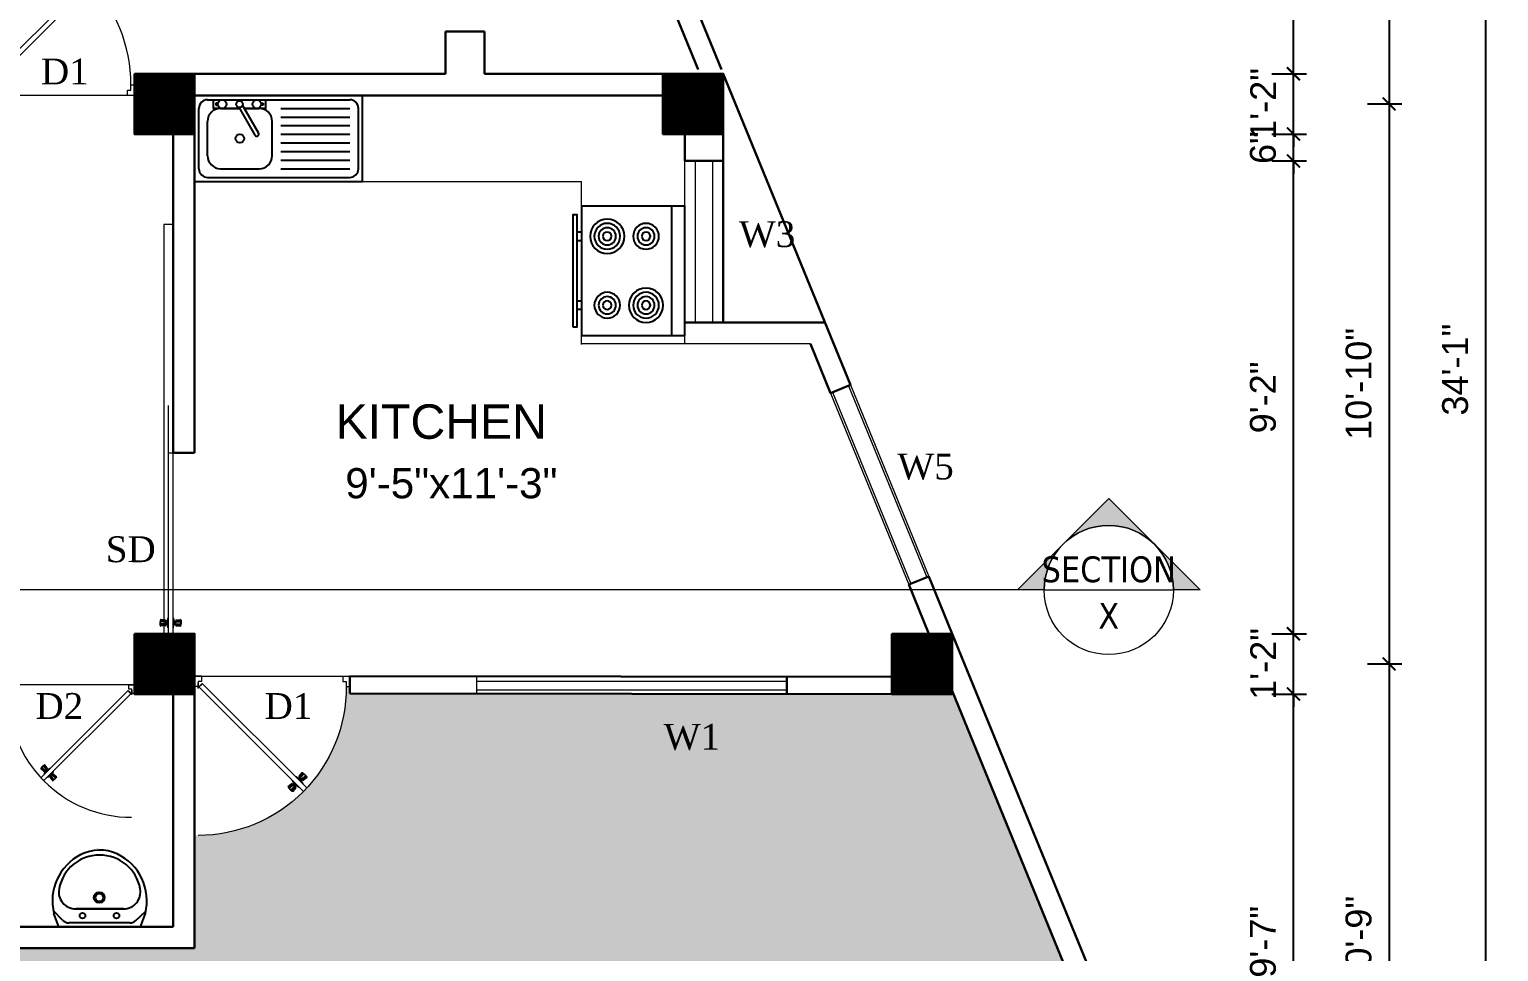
# Model space of a CAD drawing. Header units: inches. Extents: x 2681 to 17714, y 9074 to 11852.
# Drawn here: x 4344 to 4685, y 10795.7 to 11009.8 of the extents above; entities that cross this region are included whole.
import ezdxf
from ezdxf.enums import TextEntityAlignment as Align

# ---------------------------------------------------------------- set-up
doc = ezdxf.new("R2010")
doc.units = ezdxf.units.IN
doc.header["$MEASUREMENT"] = 0
doc.linetypes.add('HIDDEN2', pattern=[0.1875, 0.125, -0.0625])
for name, color, linetype, lineweight in [('Door', 205, 'Continuous', 13), ('Furnitures', 44, 'Continuous', 9), ('hatch-.09', 8, 'Continuous', 9), ('Label', 7, 'Continuous', 13), ('ns_DIMS', 1, 'Continuous', 0), ('ns_DIMS @ 1', 1, 'Continuous', 0), ('ns_TEXT', 7, 'Continuous', 13), ('PUERTAS', 7, 'Continuous', 9), ('Text', 7, 'Continuous', 13), ('WALL', 12, 'Continuous', 30), ('wall2', 1, 'Continuous', 15), ('windoow', 4, 'Continuous', 5)]:
    doc.layers.add(name, color=color, linetype=linetype, lineweight=lineweight)
doc.layers.add('furniture', color=253, linetype='Continuous')
doc.styles.add('arial 1000', font='arial.ttf')
doc.styles.add('ATTR', font='romans.shx', dxfattribs={"width": 0.8, "height": 0.7})
doc.styles.add('dim', font='arial.ttf', dxfattribs={"height": 7})
doc.styles.get("Standard").update_dxf_attribs({"font": 'arial.ttf'})
doc.styles.add('Tahoma', font='tahoma.ttf')
doc.dimstyles.new("1-8'", dxfattribs={"dimtxt": 6, "dimasz": 3, "dimexe": 3, "dimexo": 6, "dimgap": 4, "dimtad": 1, "dimdec": 0, "dimzin": 0, "dimdsep": 46, "dimlunit": 4, "dimtxsty": 'arial 1000', "dimblk": 'ARCHTICK', "dimcen": 8, "dimdle": 3, "dimclrt": 7, "dimazin": 0, "dimtfac": 1, "dimtdec": 0, "dimtix": 1, "dimtmove": 2, "dimatfit": 3, "dimfxl": 5, "dimfxlon": 1, "dimarcsym": 0})

# ---------------------------------------------------------------- blocks, each defined once
blk = doc.blocks.new('2ft6in')
at = {"layer": 'PUERTAS', "color": 2}
for p, q in [((0.84, 2.1), (21.02, 22.28)), ((21.71, 21.6), (1.47, 1.37)), ((18.33, 21.76), (18.31, 21.77)), ((21.71, 21.6), (21.02, 22.28)), ((21.18, 18.9), (21.2, 18.89)), ((0, 2), (0, 0)), ((0.6, 2), (0, 2)), ((1.33, 0), (0, 0)), ((0.6, 1.26), (0.6, 2.04)), ((0.67, 1.26), (0.6, 1.26)), ((0.67, 1.26), (0.67, 2.01)), ((0.67, 1), (0.67, 1.26)), ((1.33, 1), (0.67, 1)), ((1.31, 1.53), (0.79, 2.06)), ((1.36, 1.58), (0.81, 2.12)), ((1.36, 1.58), (1.31, 1.53)), ((1.47, 1.37), (1.31, 1.53)), ((1.33, 0), (1.33, 1)), ((28.67, 0), (28.67, 1)), ((28.67, 1), (29.33, 1)), ((28.67, 0), (30, 0)), ((29.33, 1), (29.33, 2)), ((29.33, 2), (30, 2)), ((30, 0), (30, 2))]:
    blk.add_line(p, q, dxfattribs=at)
at = {"layer": 'PUERTAS', "color": 8}
for p, q in [((18.81, 20.78), (18.04, 21.4)), ((18.86, 20.83), (18.08, 21.46)), ((18.95, 20.92), (18.2, 21.58)), ((18.44, 21.9), (18.31, 21.77)), ((19.07, 21.03), (18.34, 21.72)), ((18.44, 21.9), (18.56, 22.02)), ((18.58, 22.01), (18.56, 22.02)), ((19.3, 21.26), (18.61, 22)), ((19.42, 21.38), (18.75, 22.14)), ((19.51, 21.48), (18.88, 22.26)), ((18.91, 20.27), (19.19, 20.69)), ((19.55, 21.53), (18.93, 22.3)), ((19.13, 20.8), (19.03, 20.9)), ((19.15, 20.82), (19.05, 20.92)), ((19.09, 20.44), (19.25, 20.76)), ((19.19, 20.87), (19.1, 20.96)), ((19.25, 20.93), (19.16, 21.02)), ((19.28, 20.63), (19.32, 20.83)), ((19.4, 21.08), (19.31, 21.17)), ((19.47, 21.15), (19.38, 21.24)), ((19.43, 20.78), (19.4, 20.9)), ((19.51, 21.19), (19.42, 21.28)), ((19.55, 20.91), (19.43, 20.94)), ((19.53, 21.21), (19.44, 21.3)), ((19.7, 21.06), (19.51, 21.01)), ((19.89, 21.24), (19.58, 21.08)), ((20.07, 21.42), (19.64, 21.15)), ((20.67, 20.47), (20.51, 20.15)), ((20.85, 20.64), (20.57, 20.22)), ((19.69, 19.49), (20.12, 19.76)), ((19.87, 19.67), (20.18, 19.83)), ((20.06, 19.85), (20.25, 19.9)), ((20.21, 20), (20.33, 19.97)), ((20.21, 19.38), (20.83, 18.61)), ((20.23, 19.7), (20.32, 19.61)), ((20.25, 19.72), (20.34, 19.63)), ((20.25, 19.43), (20.88, 18.65)), ((20.29, 19.76), (20.38, 19.67)), ((20.33, 20.13), (20.36, 20.01)), ((20.34, 19.53), (21, 18.77)), ((20.36, 19.83), (20.45, 19.74)), ((20.48, 20.28), (20.44, 20.08)), ((20.46, 19.64), (21.14, 18.91)), ((20.5, 19.98), (20.6, 19.89)), ((20.57, 20.04), (20.66, 19.95)), ((20.61, 20.09), (20.7, 19.99)), ((20.63, 20.11), (20.72, 20.01)), ((20.69, 19.87), (21.42, 19.19)), ((20.81, 19.99), (21.56, 19.33)), ((20.9, 20.08), (21.68, 19.45)), ((20.95, 20.13), (21.72, 19.51)), ((21.32, 19.01), (21.2, 18.89)), ((21.32, 19.01), (21.44, 19.14)), ((21.43, 19.15), (21.44, 19.14)), ((0, 0), (30, 0))]:
    blk.add_line(p, q, dxfattribs=at)
at = {"layer": 'PUERTAS', "color": 1}
for p, q in [((18.06, 21.44), (18.48, 21.86)), ((18.74, 20.79), (18.06, 21.34)), ((18.08, 21.51), (18.45, 21.88)), ((18.11, 21.49), (18.08, 21.51)), ((18.82, 22.25), (18.45, 21.88)), ((18.9, 22.28), (18.48, 21.86)), ((18.84, 22.23), (18.82, 22.25)), ((18.83, 20.8), (19.18, 21.15)), ((18.84, 20.21), (19.1, 20.6)), ((18.92, 20.89), (18.93, 20.88)), ((19.54, 21.59), (18.99, 22.27)), ((19.02, 20.88), (19.24, 21.1)), ((19.12, 20.8), (19.03, 20.89)), ((19.1, 20.7), (19.11, 20.69)), ((19.1, 20.6), (19.1, 20.6)), ((19.11, 20.79), (19.33, 21.01)), ((19.54, 21.5), (19.18, 21.15)), ((19.45, 21.31), (19.24, 21.1)), ((19.55, 21.22), (19.33, 21.01)), ((19.45, 21.41), (19.45, 21.41)), ((19.54, 21.22), (19.45, 21.31)), ((19.64, 21.23), (19.64, 21.23)), ((19.74, 21.24), (19.73, 21.23)), ((20.12, 21.49), (19.74, 21.24)), ((20.22, 21.48), (20.22, 21.49)), ((20.91, 20.7), (20.66, 20.31)), ((20.91, 20.8), (20.91, 20.79)), ((18.85, 20.11), (18.84, 20.12)), ((19.53, 19.43), (19.54, 19.42)), ((19.64, 19.42), (20.02, 19.67)), ((20.02, 19.67), (20.03, 19.68)), ((20.12, 19.68), (20.12, 19.68)), ((20.21, 19.69), (20.43, 19.9)), ((20.22, 19.41), (20.57, 19.76)), ((20.22, 19.69), (20.31, 19.6)), ((20.22, 19.32), (20.76, 18.64)), ((20.31, 19.6), (20.52, 19.81)), ((20.31, 19.5), (20.31, 19.5)), ((20.65, 20.12), (20.43, 19.9)), ((20.74, 20.03), (20.52, 19.81)), ((20.93, 20.11), (20.57, 19.76)), ((20.64, 20.11), (20.73, 20.02)), ((20.66, 20.31), (20.65, 20.31)), ((20.65, 20.21), (20.65, 20.22)), ((20.84, 20.02), (20.83, 20.03)), ((20.86, 18.63), (21.28, 19.05)), ((20.91, 18.68), (20.94, 18.66)), ((20.94, 18.66), (21.31, 19.03)), ((21.02, 20.12), (21.7, 19.57)), ((21.7, 19.47), (21.28, 19.05)), ((21.67, 19.4), (21.31, 19.03)), ((21.65, 19.42), (21.67, 19.4))]:
    blk.add_line(p, q, dxfattribs=at)
at = {"layer": 'PUERTAS', "color": 2}
for radius in [0.129, 0.0627]:
    blk.add_circle((0.68, 2.14), radius, dxfattribs=at)
at = {"layer": 'PUERTAS', "color": 8}
blk.add_arc((0.68, 2.14), 28.65, 359.7285, 90.0333, dxfattribs=at)
at = {"layer": 'PUERTAS', "color": 1}
for centre, start, end in [((18.78, 20.84), 231.0764, 315), ((18.94, 22.23), 38.9236, 135), ((18.97, 20.93), 225, 315), ((19.16, 20.74), 135, 219.7428), ((19.06, 20.65), 315, 39.7428), ((19.4, 21.36), 315, 45), ((19.49, 21.55), 315, 38.9236), ((19.6, 21.18), 50.2572, 135), ((19.68, 21.28), 230.2572, 315), ((20.17, 21.44), 45, 135), ((20.87, 20.75), 315, 45), ((18.89, 20.16), 135, 225), ((19.59, 19.47), 225, 315), ((20.07, 19.63), 50.2572, 135), ((20.16, 19.73), 230.2572, 315), ((20.27, 19.36), 135, 218.9236), ((20.35, 19.55), 135, 225), ((20.7, 20.26), 135, 219.7428), ((20.6, 20.17), 315, 39.7428), ((20.78, 19.98), 45, 135), ((20.82, 18.68), 218.9236, 315), ((20.98, 20.07), 51.0764, 135), ((21.65, 19.52), 315, 51.0764)]:
    blk.add_arc(centre, 0.0667, start, end, dxfattribs=at)
blk = doc.blocks.new('*U18')
at = {"color": 3, "xscale": -1}
blk.add_blockref('2ft6in', (42, 0), dxfattribs=at)
blk = doc.blocks.new('3ft')
at = {"layer": 'PUERTAS', "color": 2}
for p, q in [((1.01, 2.52), (25.23, 26.74)), ((26.05, 25.92), (1.77, 1.64)), ((21.99, 26.11), (21.98, 26.13)), ((26.05, 25.92), (25.23, 26.74)), ((25.42, 22.68), (25.43, 22.67)), ((0, 2.4), (0, 0)), ((0.72, 2.4), (0, 2.4)), ((1.6, 0), (0, 0)), ((0.72, 1.52), (0.72, 2.44)), ((0.8, 1.52), (0.72, 1.52)), ((0.8, 1.52), (0.8, 2.41)), ((0.8, 1.2), (0.8, 1.52)), ((1.6, 1.2), (0.8, 1.2)), ((1.57, 1.84), (0.94, 2.47)), ((1.63, 1.89), (0.97, 2.55)), ((1.63, 1.89), (1.57, 1.84)), ((1.77, 1.64), (1.57, 1.84)), ((1.6, 0), (1.6, 1.2)), ((34.4, 0), (34.4, 1.2)), ((34.4, 1.2), (35.2, 1.2)), ((34.4, 0), (36, 0)), ((35.2, 1.2), (35.2, 2.4)), ((35.2, 2.4), (36, 2.4)), ((36, 0), (36, 2.4))]:
    blk.add_line(p, q, dxfattribs=at)
at = {"layer": 'PUERTAS', "color": 8}
for p, q in [((22.57, 24.94), (21.65, 25.68)), ((22.63, 24.99), (21.69, 25.75)), ((22.74, 25.1), (21.84, 25.9)), ((22.13, 26.28), (21.98, 26.13)), ((22.88, 25.24), (22.01, 26.06)), ((22.13, 26.28), (22.27, 26.42)), ((22.29, 26.41), (22.27, 26.42)), ((23.16, 25.52), (22.34, 26.39)), ((23.3, 25.66), (22.5, 26.56)), ((23.41, 25.77), (22.65, 26.71)), ((22.69, 24.32), (23.02, 24.83)), ((23.46, 25.83), (22.72, 26.75)), ((22.95, 24.96), (22.84, 25.07)), ((22.98, 24.99), (22.86, 25.1)), ((23.03, 25.04), (22.91, 25.15)), ((22.91, 24.53), (23.1, 24.91)), ((23.11, 25.12), (22.99, 25.23)), ((23.13, 24.76), (23.18, 24.99)), ((23.28, 25.3), (23.17, 25.41)), ((23.36, 25.37), (23.25, 25.49)), ((23.31, 24.94), (23.28, 25.08)), ((23.41, 25.43), (23.3, 25.54)), ((23.46, 25.09), (23.32, 25.13)), ((23.44, 25.45), (23.33, 25.56)), ((23.64, 25.27), (23.41, 25.22)), ((23.87, 25.49), (23.49, 25.3)), ((24.08, 25.71), (23.57, 25.38)), ((24.07, 23.82), (24.3, 23.88)), ((24.25, 24), (24.39, 23.97)), ((24.4, 24.15), (24.43, 24.01)), ((24.58, 24.33), (24.52, 24.1)), ((24.6, 23.97), (24.72, 23.86)), ((24.8, 24.56), (24.61, 24.18)), ((25.02, 24.77), (24.68, 24.26)), ((24.68, 24.05), (24.79, 23.94)), ((24.73, 24.1), (24.85, 23.99)), ((24.76, 24.13), (24.87, 24.02)), ((24.97, 23.99), (25.87, 23.2)), ((25.08, 24.1), (26.02, 23.34)), ((25.14, 24.15), (26.06, 23.41)), ((23.63, 23.38), (24.14, 23.72)), ((23.84, 23.6), (24.22, 23.79)), ((24.25, 23.26), (24.99, 22.34)), ((24.27, 23.64), (24.38, 23.53)), ((24.3, 23.67), (24.41, 23.56)), ((24.3, 23.32), (25.06, 22.38)), ((24.35, 23.72), (24.46, 23.61)), ((24.41, 23.43), (25.2, 22.53)), ((24.43, 23.8), (24.54, 23.69)), ((24.55, 23.57), (25.37, 22.7)), ((24.83, 23.85), (25.7, 23.03)), ((25.58, 22.82), (25.43, 22.67)), ((25.58, 22.82), (25.73, 22.97)), ((25.72, 22.98), (25.73, 22.97)), ((0, 0), (36, 0))]:
    blk.add_line(p, q, dxfattribs=at)
at = {"layer": 'PUERTAS', "color": 1}
for p, q in [((21.67, 25.73), (22.17, 26.23)), ((22.49, 24.95), (21.67, 25.61)), ((21.7, 25.82), (22.14, 26.26)), ((21.73, 25.79), (21.7, 25.82)), ((22.58, 26.7), (22.14, 26.26)), ((22.67, 26.73), (22.17, 26.23)), ((22.61, 26.67), (22.58, 26.7)), ((22.6, 24.96), (23.02, 25.38)), ((22.61, 24.25), (22.92, 24.72)), ((22.62, 24.13), (22.61, 24.14)), ((22.7, 25.07), (22.71, 25.06)), ((23.45, 25.91), (22.79, 26.73)), ((22.82, 25.06), (23.08, 25.32)), ((22.94, 24.95), (22.83, 25.07)), ((22.92, 24.72), (22.92, 24.72)), ((22.93, 24.94), (23.19, 25.21)), ((22.93, 24.84), (22.93, 24.83)), ((23.44, 25.81), (23.02, 25.38)), ((23.34, 25.58), (23.08, 25.32)), ((23.46, 25.47), (23.19, 25.21)), ((23.33, 25.7), (23.34, 25.69)), ((23.45, 25.46), (23.33, 25.57)), ((23.57, 25.47), (23.57, 25.47)), ((24.15, 25.79), (23.68, 25.48)), ((23.68, 25.48), (23.68, 25.48)), ((24.25, 23.62), (24.51, 23.89)), ((24.27, 25.78), (24.26, 25.79)), ((24.78, 24.15), (24.51, 23.89)), ((24.89, 24.03), (24.63, 23.77)), ((25.11, 24.14), (24.69, 23.71)), ((24.77, 24.14), (24.88, 24.03)), ((24.79, 24.38), (24.78, 24.37)), ((24.78, 24.26), (24.78, 24.26)), ((25.1, 24.84), (24.79, 24.38)), ((25, 24.03), (25, 24.03)), ((25.09, 24.96), (25.1, 24.95)), ((25.22, 24.14), (26.03, 23.48)), ((23.44, 23.31), (23.45, 23.3)), ((23.56, 23.3), (24.03, 23.61)), ((24.03, 23.61), (24.03, 23.62)), ((24.14, 23.62), (24.14, 23.62)), ((24.26, 23.29), (24.69, 23.71)), ((24.26, 23.63), (24.37, 23.52)), ((24.26, 23.18), (24.92, 22.37)), ((24.37, 23.52), (24.63, 23.77)), ((24.37, 23.4), (24.37, 23.4)), ((25.04, 22.36), (25.54, 22.86)), ((25.1, 22.42), (25.13, 22.39)), ((25.13, 22.39), (25.57, 22.83)), ((26.04, 23.37), (25.54, 22.86)), ((26.01, 23.27), (25.57, 22.83)), ((25.98, 23.3), (26.01, 23.27))]:
    blk.add_line(p, q, dxfattribs=at)
at = {"layer": 'PUERTAS', "color": 2}
for radius in [0.155, 0.0752]:
    blk.add_circle((0.82, 2.56), radius, dxfattribs=at)
at = {"layer": 'PUERTAS', "color": 8}
blk.add_arc((0.82, 2.56), 34.38, 359.7285, 90.0333, dxfattribs=at)
at = {"layer": 'PUERTAS', "color": 1}
for centre, start, end in [((22.54, 25.01), 231.0764, 315), ((22.67, 24.2), 135, 225), ((22.73, 26.68), 38.9236, 135), ((22.77, 25.12), 225, 315), ((22.99, 24.89), 135, 219.7428), ((22.87, 24.78), 315, 39.7428), ((23.28, 25.63), 315, 45), ((23.39, 25.86), 315, 38.9236), ((23.51, 25.41), 50.2572, 135), ((23.62, 25.53), 230.2572, 315), ((24.2, 25.73), 45, 135), ((24.84, 24.31), 135, 219.7428), ((24.72, 24.21), 315, 39.7428), ((24.94, 23.98), 45, 135), ((25.04, 24.89), 315, 45), ((25.17, 24.08), 51.0764, 135), ((23.51, 23.36), 225, 315), ((24.09, 23.56), 50.2572, 135), ((24.2, 23.68), 230.2572, 315), ((24.32, 23.23), 135, 218.9236), ((24.42, 23.46), 135, 225), ((24.98, 22.42), 218.9236, 315), ((25.98, 23.42), 315, 51.0764)]:
    blk.add_arc(centre, 0.08, start, end, dxfattribs=at)
blk = doc.blocks.new('*U19')
at = {"color": 3}
blk.add_blockref('3ft', (0, 0), dxfattribs=at)
blk = doc.blocks.new('A$C2C8E2855')
at = {"color": 3}
for p, q in [((76.7, -153.7), (18.7, -208.2)), ((49.5, -117.7), (20, -196.2)), ((530.2, -117.7), (49.5, -117.7)), ((52.4, -117.7), (529.2, -117.7)), ((110.9, -140.2), (470.9, -140.2)), ((506.5, -155.1), (563.4, -212.8)), ((530.2, -117.7), (559.7, -196.2)), ((149.1, -222.9), (431, -222.9)), ((431, -222.9), (149.1, -222.9))]:
    blk.add_line(p, q, dxfattribs=at)
for centre, radius in [((190.8, -182.7), 16.3), ((390.8, -182.7), 16.3), ((292.2, -290.1), 31.6), ((292.2, -290.1), 23)]:
    blk.add_circle(centre, radius, dxfattribs=at)
for centre, radius, start, end in [((110.9, -190.2), 50, 90, 133.18096), ((470.9, -190.2), 50, 44.56072, 90), ((318.3, -269.6), 307.1, 166.17513, 244.72963), ((149.1, -322.9), 100, 90, 190.56023), ((261.4, -269.6), 307.1, 297.06391, 13.82487), ((431, -322.9), 100, 349.43977, 90), ((290.1, -296.6), 243.4, 190.56023, 349.43977), ((289.7, -319.1), 250.2, 245.80711, 296.46282), ((318.3, -269.6), 307.1, 266.58899, 266.59358)]:
    blk.add_arc(centre, radius, start, end, dxfattribs=at)
at = {"color": 3, "width": 0.8, "flags": 9}
for tag in ['XSIZE', 'YSIZE']:
    blk.add_attdef(tag, (289.9, -117.7), '', height=0.5, dxfattribs=at)
blk = doc.blocks.new('*U140')
at = {"color": 3, "xscale": -1}
blk.add_blockref('3ft', (42, 0), dxfattribs=at)
blk = doc.blocks.new('_ArchTick')
at = {"color": 0, "const_width": 0.15}
blk.add_lwpolyline([(-0.5, -0.5), (0.5, 0.5)], dxfattribs=at)
blk = doc.blocks.new('*D469')
at = {"layer": 'Defpoints', "color": 0, "transparency": 16777216}
for p in [(4558.2, 10869.48), (4637.41, 10869.48), (4558.2, 10855.48)]:
    blk.add_point(p, dxfattribs=at)
at = {"layer": 'ns_DIMS', "color": 0, "lineweight": -2, "transparency": 16777216}
for p, q in [((4637.41, 10869.48), (4637.41, 10872.48)), ((4632.41, 10869.48), (4640.41, 10869.48)), ((4637.41, 10855.48), (4637.41, 10869.48)), ((4632.41, 10855.48), (4640.41, 10855.48)), ((4637.41, 10855.48), (4637.41, 10852.48))]:
    blk.add_line(p, q, dxfattribs=at)
at = {"layer": 'ns_DIMS', "color": 0, "lineweight": -2, "transparency": 16777216, "xscale": 3, "yscale": 3, "zscale": 3}
for p, rotation in [((4637.41, 10869.48), 270), ((4637.41, 10855.48), 90)]:
    blk.add_blockref('_ArchTick', p, dxfattribs=dict(at, rotation=rotation))
at = {"layer": 'ns_DIMS', "color": 7, "transparency": 16777216, "insert": (4630.4, 10862.48), "char_height": 6, "attachment_point": 5, "rotation": 90, "style": 'arial 1000'}
blk.add_mtext('1\'-2"', dxfattribs=at)
blk = doc.blocks.new('*D394')
at = {"layer": 'Defpoints', "color": 0, "transparency": 16777216}
for p in [(4505.05, 10979.23), (4637.41, 10979.23), (4558.2, 10869.48)]:
    blk.add_point(p, dxfattribs=at)
at = {"layer": 'ns_DIMS', "color": 0, "lineweight": -2, "transparency": 16777216}
for p, q in [((4632.41, 10979.23), (4640.41, 10979.23)), ((4637.41, 10866.48), (4637.41, 10982.23)), ((4632.41, 10869.48), (4640.41, 10869.48))]:
    blk.add_line(p, q, dxfattribs=at)
at = {"layer": 'ns_DIMS', "color": 0, "lineweight": -2, "transparency": 16777216, "xscale": 3, "yscale": 3, "zscale": 3}
for p, rotation in [((4637.41, 10979.23), 90), ((4637.41, 10869.48), 270)]:
    blk.add_blockref('_ArchTick', p, dxfattribs=dict(at, rotation=rotation))
at = {"layer": 'ns_DIMS', "color": 7, "transparency": 16777216, "insert": (4630.35, 10924.35), "char_height": 6, "attachment_point": 5, "rotation": 90, "style": 'arial 1000'}
blk.add_mtext('9\'-2"', dxfattribs=at)
blk = doc.blocks.new('*D470')
at = {"layer": 'Defpoints', "color": 0, "transparency": 16777216}
for p in [(4505.05, 10985.48), (4637.41, 10985.48), (4505.05, 10979.23)]:
    blk.add_point(p, dxfattribs=at)
at = {"layer": 'ns_DIMS', "color": 0, "lineweight": -2, "transparency": 16777216}
for p, q in [((4637.41, 10985.48), (4637.41, 10988.48)), ((4632.41, 10985.48), (4640.41, 10985.48)), ((4637.41, 10979.23), (4637.41, 10985.48)), ((4632.41, 10979.23), (4640.41, 10979.23)), ((4637.41, 10979.23), (4637.41, 10976.23))]:
    blk.add_line(p, q, dxfattribs=at)
at = {"layer": 'ns_DIMS', "color": 0, "lineweight": -2, "transparency": 16777216, "xscale": 3, "yscale": 3, "zscale": 3}
for p, rotation in [((4637.41, 10985.48), 270), ((4637.41, 10979.23), 90)]:
    blk.add_blockref('_ArchTick', p, dxfattribs=dict(at, rotation=rotation))
at = {"layer": 'ns_DIMS', "color": 7, "transparency": 16777216, "insert": (4630.35, 10982.35), "char_height": 6, "attachment_point": 5, "rotation": 90, "style": 'arial 1000'}
blk.add_mtext('6"', dxfattribs=at)
blk = doc.blocks.new('*D471')
at = {"layer": 'Defpoints', "color": 0, "transparency": 16777216}
for p in [(4505.05, 10999.48), (4637.41, 10999.48), (4505.05, 10985.48)]:
    blk.add_point(p, dxfattribs=at)
at = {"layer": 'ns_DIMS', "color": 0, "lineweight": -2, "transparency": 16777216}
for p, q in [((4632.41, 10999.48), (4640.41, 10999.48)), ((4637.41, 10999.48), (4637.41, 11002.48)), ((4637.41, 10985.48), (4637.41, 10999.48)), ((4632.41, 10985.48), (4640.41, 10985.48)), ((4637.41, 10985.48), (4637.41, 10982.48))]:
    blk.add_line(p, q, dxfattribs=at)
at = {"layer": 'ns_DIMS', "color": 0, "lineweight": -2, "transparency": 16777216, "xscale": 3, "yscale": 3, "zscale": 3}
for p, rotation in [((4637.41, 10999.48), 270), ((4637.41, 10985.48), 90)]:
    blk.add_blockref('_ArchTick', p, dxfattribs=dict(at, rotation=rotation))
at = {"layer": 'ns_DIMS', "color": 7, "transparency": 16777216, "insert": (4630.4, 10992.48), "char_height": 6, "attachment_point": 5, "rotation": 90, "style": 'arial 1000'}
blk.add_mtext('1\'-2"', dxfattribs=at)
blk = doc.blocks.new('*D472')
at = {"layer": 'Defpoints', "color": 0, "transparency": 16777216}
for p in [(4449.6, 11106.28), (4637.41, 11106.28), (4505.05, 10999.48)]:
    blk.add_point(p, dxfattribs=at)
at = {"layer": 'ns_DIMS', "color": 0, "lineweight": -2, "transparency": 16777216}
for p, q in [((4637.41, 10996.48), (4637.41, 11109.28)), ((4632.41, 11106.28), (4640.41, 11106.28)), ((4632.41, 10999.48), (4640.41, 10999.48))]:
    blk.add_line(p, q, dxfattribs=at)
at = {"layer": 'ns_DIMS', "color": 0, "lineweight": -2, "transparency": 16777216, "xscale": 3, "yscale": 3, "zscale": 3}
for p, rotation in [((4637.41, 11106.28), 90), ((4637.41, 10999.48), 270)]:
    blk.add_blockref('_ArchTick', p, dxfattribs=dict(at, rotation=rotation))
at = {"layer": 'ns_DIMS', "color": 7, "transparency": 16777216, "insert": (4630.35, 11052.88), "char_height": 6, "attachment_point": 5, "rotation": 90, "style": 'arial 1000'}
blk.add_mtext('8\'-11"', dxfattribs=at)
blk = doc.blocks.new('*D475')
at = {"layer": 'Defpoints', "color": 0, "transparency": 16777216}
for p in [(4449.6, 11127.93), (4505.05, 10992.48), (4659.61, 10992.48)]:
    blk.add_point(p, dxfattribs=at)
at = {"layer": 'ns_DIMS', "color": 0, "lineweight": -2, "transparency": 16777216}
for p, q in [((4659.61, 11130.93), (4659.61, 10989.48)), ((4654.61, 11127.93), (4662.61, 11127.93)), ((4654.61, 10992.48), (4662.61, 10992.48))]:
    blk.add_line(p, q, dxfattribs=at)
at = {"layer": 'ns_DIMS', "color": 0, "lineweight": -2, "transparency": 16777216, "xscale": 3, "yscale": 3, "zscale": 3}
for p, rotation in [((4659.61, 11127.93), 90), ((4659.61, 10992.48), 270)]:
    blk.add_blockref('_ArchTick', p, dxfattribs=dict(at, rotation=rotation))
at = {"layer": 'ns_DIMS', "color": 7, "transparency": 16777216, "insert": (4652.55, 11060.2), "char_height": 6, "attachment_point": 5, "rotation": 90, "style": 'arial 1000'}
blk.add_mtext('11\'-3"', dxfattribs=at)
blk = doc.blocks.new('*D476')
at = {"layer": 'Defpoints', "color": 0, "transparency": 16777216}
for p in [(4505.05, 10992.48), (4558.2, 10862.48), (4659.61, 10862.48)]:
    blk.add_point(p, dxfattribs=at)
at = {"layer": 'ns_DIMS', "color": 0, "lineweight": -2, "transparency": 16777216}
for p, q in [((4659.61, 10995.48), (4659.61, 10859.48)), ((4654.61, 10992.48), (4662.61, 10992.48)), ((4654.61, 10862.48), (4662.61, 10862.48))]:
    blk.add_line(p, q, dxfattribs=at)
at = {"layer": 'ns_DIMS', "color": 0, "lineweight": -2, "transparency": 16777216, "xscale": 3, "yscale": 3, "zscale": 3}
for p, rotation in [((4659.61, 10992.48), 90), ((4659.61, 10862.48), 270)]:
    blk.add_blockref('_ArchTick', p, dxfattribs=dict(at, rotation=rotation))
at = {"layer": 'ns_DIMS', "color": 7, "transparency": 16777216, "insert": (4652.55, 10927.48), "char_height": 6, "attachment_point": 5, "rotation": 90, "style": 'arial 1000'}
blk.add_mtext('10\'-10"', dxfattribs=at)
blk = doc.blocks.new('*D477')
at = {"layer": 'Defpoints', "color": 0, "transparency": 16777216}
for p in [(4558.2, 10862.48), (4558.2, 10733.48), (4659.61, 10733.48)]:
    blk.add_point(p, dxfattribs=at)
at = {"layer": 'ns_DIMS', "color": 0, "lineweight": -2, "transparency": 16777216}
for p, q in [((4659.61, 10865.48), (4659.61, 10730.48)), ((4654.61, 10862.48), (4662.61, 10862.48)), ((4654.61, 10733.48), (4662.61, 10733.48))]:
    blk.add_line(p, q, dxfattribs=at)
at = {"layer": 'ns_DIMS', "color": 0, "lineweight": -2, "transparency": 16777216, "xscale": 3, "yscale": 3, "zscale": 3}
for p, rotation in [((4659.61, 10862.48), 90), ((4659.61, 10733.48), 270)]:
    blk.add_blockref('_ArchTick', p, dxfattribs=dict(at, rotation=rotation))
at = {"layer": 'ns_DIMS', "color": 7, "transparency": 16777216, "insert": (4652.55, 10797.98), "char_height": 6, "attachment_point": 5, "rotation": 90, "style": 'arial 1000'}
blk.add_mtext('10\'-9"', dxfattribs=at)
blk = doc.blocks.new('*D395')
at = {"layer": 'Defpoints', "color": 0, "transparency": 16777216}
for p in [(4449.6, 11135.12), (4682.04, 11135.12), (4558.2, 10726.48)]:
    blk.add_point(p, dxfattribs=at)
at = {"layer": 'ns_DIMS', "color": 0, "lineweight": -2, "transparency": 16777216}
for p, q in [((4682.04, 10723.48), (4682.04, 11138.12)), ((4677.04, 11135.12), (4685.04, 11135.12)), ((4677.04, 10726.48), (4685.04, 10726.48))]:
    blk.add_line(p, q, dxfattribs=at)
at = {"layer": 'ns_DIMS', "color": 0, "lineweight": -2, "transparency": 16777216, "xscale": 3, "yscale": 3, "zscale": 3}
for p, rotation in [((4682.04, 11135.12), 90), ((4682.04, 10726.48), 270)]:
    blk.add_blockref('_ArchTick', p, dxfattribs=dict(at, rotation=rotation))
at = {"layer": 'ns_DIMS', "color": 7, "transparency": 16777216, "insert": (4674.97, 10930.8), "char_height": 6, "attachment_point": 5, "rotation": 90, "style": 'arial 1000'}
blk.add_mtext('34\'-1"', dxfattribs=at)
blk = doc.blocks.new('*U391')
h = blk.add_hatch(color=256)
edge = h.paths.add_edge_path()
edge.add_line((-0.3125, 0), (-0.4419, 0))
edge.add_line((-0.4419, 0), (0, 0.4419))
edge.add_line((0, 0.4419), (0.4419, 0))
edge.add_line((0.4419, 0), (0.3125, 0))
edge.add_arc((0, 0), 0.3125, 360, 540)
at = {"linetype": 'HIDDEN2', "ltscale": 100}
blk.add_line((-0.3125, 0), (-7.7473, 0), dxfattribs=at)
blk.add_line((-0.3125, 0), (0.3125, 0))
blk.add_lwpolyline([(-0.3125, 0), (-0.4419, 0), (0, 0.4419), (0.4419, 0), (0.3125, 0, 1)], format="xyb", close=True)
blk.add_circle((0, 0), 0.3125)
at = {"style": 'Tahoma', "flags": 8}
blk.add_attdef('VIEWNUMBER', text='', height=0.125, dxfattribs=at).set_placement((0, 0), align=Align.BOTTOM_CENTER)
blk.add_attdef('SHEETNUMBER', text='', height=0.125, dxfattribs=at).set_placement((0, -0.0625), align=Align.TOP_CENTER)
blk = doc.blocks.new('SINK')
at = {"layer": 'furniture', "ltscale": 2}
for p, q in [((0, 19.5), (-20, 19.5)), ((-20, -19.5), (-20, 19.5)), ((-3, 18.5), (-17, 18.5)), ((0, -19.5), (0, 19.5)), ((-19, -16.5), (-19, 16.5)), ((-17, 0.5), (-17, 16.5)), ((-15, 0.5), (-15, 16.5)), ((-13, 0.5), (-13, 16.5)), ((-11, 0.5), (-11, 16.5)), ((-9, 0.5), (-9, 16.5)), ((-7, 0.5), (-7, 16.5)), ((-5, 0.5), (-5, 16.5)), ((-3, 0.5), (-3, 16.5)), ((-1, -16.5), (-1, 16.5)), ((-6, -1.5), (-14, -1.5)), ((-18.25, -3.59), (-17.75, -3.59)), ((-18.25, -4.15), (-18.25, -3.59)), ((-11.32, -4.65), (-17.76, -8.37)), ((-17.75, -3.59), (-17.75, -4.15)), ((-17.26, -9.24), (-10.82, -5.52)), ((-17, -7.93), (-17, -4.5)), ((-3, -13.5), (-3, -4.5)), ((-17, -13.5), (-17, -9.09)), ((-18.25, -14.03), (-18.25, -14.59)), ((-18.25, -14.59), (-17.75, -14.59)), ((-17.75, -14.59), (-17.75, -14.03)), ((-6, -16.5), (-14, -16.5)), ((0, -19.5), (-20, -19.5)), ((-3, -18.5), (-17, -18.5))]:
    blk.add_line(p, q, dxfattribs=at)
blk.add_lwpolyline([(-17, -9.09), (-17, -15.09), (-19, -15.09), (-19, -3.09), (-17, -3.09), (-17, -7.94)], dxfattribs=at)
for centre, radius in [((-18, -5.09), 1), ((-18, -9.09), 0.75), ((-10, -9), 1), ((-18, -13.09), 1)]:
    blk.add_circle(centre, radius, dxfattribs=at)
for centre, radius, start, end in [((-17, 16.5), 2, 90, 180), ((-3, 16.5), 2, 0, 90), ((-14, -4.5), 3, 90, 180), ((-6, -4.5), 3, 0, 90), ((-11.07, -5.09), 0.5, 300, 120), ((-14, -13.5), 3, 180, 270), ((-6, -13.5), 3, 270, 0), ((-17, -16.5), 2, 180, 270), ((-3, -16.5), 2, 270, 0)]:
    blk.add_arc(centre, radius, start, end, dxfattribs=at)
blk = doc.blocks.new('rgovn30t')
for p, q in [((0, 21), (29.999995, 21)), ((5.99999, 0), (5.99999, -1)), ((7.99999, -1), (7.99999, 0)), ((21.99999, -1), (21.99999, 0)), ((23.99999, 0), (23.99999, -1))]:
    blk.add_line(p, q)
for points in [[(0, 0), (0, 24), (29.999995, 24), (29.999995, 0)], [(2, -2), (2, -1), (27.999994, -1), (27.999994, -2)]]:
    blk.add_lwpolyline(points, close=True)
for centre, radius in [((6.99999, 15), 4), ((6.99999, 15), 3), ((22.99999, 15), 3), ((6.99999, 15), 2), ((6.99999, 15), 1), ((22.99999, 15), 2), ((22.99999, 15), 1), ((6.99999, 6), 3), ((6.99999, 6), 2), ((6.99999, 6), 1), ((22.99999, 6), 4), ((22.99999, 6), 3), ((22.99999, 6), 2), ((22.99999, 6), 1)]:
    blk.add_circle(centre, radius)
at = {"style": 'ATTR', "width": 0.8, "flags": 9}
blk.add_attdef('ESTCODE', (0, 0), '', height=0.7, dxfattribs=at)
blk = doc.blocks.new('*D478')
at = {"layer": 'Defpoints', "color": 0, "transparency": 16777216}
for p in [(4558.2, 10855.48), (4637.41, 10855.48), (4558.2, 10740.48)]:
    blk.add_point(p, dxfattribs=at)
at = {"layer": 'ns_DIMS', "color": 0, "lineweight": -2, "transparency": 16777216}
for p, q in [((4637.41, 10737.48), (4637.41, 10858.48)), ((4632.41, 10855.48), (4640.41, 10855.48)), ((4632.41, 10740.48), (4640.41, 10740.48))]:
    blk.add_line(p, q, dxfattribs=at)
at = {"layer": 'ns_DIMS', "color": 0, "lineweight": -2, "transparency": 16777216, "xscale": 3, "yscale": 3, "zscale": 3}
for p, rotation in [((4637.41, 10855.48), 90), ((4637.41, 10740.48), 270)]:
    blk.add_blockref('_ArchTick', p, dxfattribs=dict(at, rotation=rotation))
at = {"layer": 'ns_DIMS', "color": 7, "transparency": 16777216, "insert": (4630.35, 10797.98), "char_height": 6, "attachment_point": 5, "rotation": 90, "style": 'arial 1000'}
blk.add_mtext('9\'-7"', dxfattribs=at)

msp = doc.modelspace()

# ---------------------------------------------------------------- hatches: boundary and pattern name
at = {"layer": 'hatch-.09'}
h = msp.add_hatch(dxfattribs=at)
h.set_pattern_fill('ANSI31', color=256)
h.set_pattern_definition([(45, (-11064.04759, 10709.33713), (-0.0883883476, 0.0883883476), [])])
h.paths.add_polyline_path([(4382.34, 10999.48), (4368.34, 10999.48), (4368.34, 10985.48), (4382.34, 10985.48)])
h = msp.add_hatch(dxfattribs=at)
h.set_pattern_fill('ANSI31', color=256)
h.set_pattern_definition([(45, (-10941.33404, 10709.33713), (-0.0883883476, 0.0883883476), [])])
h.paths.add_polyline_path([(4505.05, 10999.48), (4491.05, 10999.48), (4491.05, 10985.48), (4505.05, 10985.48)])
h = msp.add_hatch(dxfattribs=at)
h.set_pattern_fill('ANSI31', color=256)
h.set_pattern_definition([(45, (-11064.04759, 10579.33713), (-0.0883883476, 0.0883883476), [])])
h.paths.add_polyline_path([(4382.34, 10869.48), (4368.34, 10869.48), (4368.34, 10855.48), (4382.34, 10855.48)])
h = msp.add_hatch(dxfattribs=at)
h.set_pattern_fill('ANSI31', color=256)
h.set_pattern_definition([(45, (-10888.18847, 10579.33713), (-0.0883883476, 0.0883883476), [])])
h.paths.add_polyline_path([(4558.2, 10869.48), (4544.2, 10869.48), (4544.2, 10855.48), (4558.2, 10855.48)])
h = msp.add_hatch(dxfattribs=at)
h.set_pattern_fill('ANGLE', color=256, scale=15)
h.set_pattern_definition([(0, (144, 5929.123), (0, 4.125), [3, -1.125]), (90, (144, 5929.123), (-4.125, 3e-16), [3, -1.125])])
h.paths.add_polyline_path([(4558.2, 10856.26), (4558.2, 10855.48), (4544.2, 10855.48), (4418.34, 10855.62), (4418.34, 10857.21), (4417.54, 10857.21, -0.415432), (4383.18, 10822.67), (4382.34, 10822.67), (4382.34, 10796.48), (4310.67, 10796.48), (4310.67, 10731.48), (4368.34, 10731.48), (4368.34, 10740.48), (4382.34, 10740.48), (4382.34, 10731.48), (4544.2, 10731.48), (4544.2, 10740.48), (4558.2, 10740.48), (4558.2, 10731.48), (4609.21, 10731.48)])
h.paths.add_polyline_path([(4421.28, 10782.28), (4522.77, 10782.28), (4522.77, 10798.77), (4421.28, 10798.77)], flags=24)

# ---------------------------------------------------------------- linework, layer by layer
at = {"layer": 'Door'}
msp.add_lwpolyline([(4375.18, 10869.48), (4377.34, 10869.48), (4377.34, 10964.48), (4375.18, 10964.48)], close=True, dxfattribs=at)
at = {"layer": 'Furnitures', "linetype": 'ByBlock', "ltscale": 5}
for p, q in [((4382.34, 10974.43), (4472.12, 10974.43)), ((4472.12, 10936.61), (4472.12, 10974.43)), ((4496.12, 10936.77), (4472.12, 10936.77))]:
    msp.add_line(p, q, dxfattribs=at)
at = {"layer": 'PUERTAS', "color": 2}
for p, q in [((4376.18, 10922.48), (4376.18, 10869.48)), ((4377.34, 10869.48), (4377.34, 10922.48)), ((4376.18, 10911.48), (4377.34, 10911.48)), ((4374.34, 10872.21), (4374.32, 10872.21)), ((4379.18, 10872.21), (4379.21, 10872.21)), ((4377.34, 10869.48), (4376.18, 10869.48))]:
    msp.add_line(p, q, dxfattribs=at)
at = {"layer": 'PUERTAS', "color": 8}
for p, q in [((4374.32, 10872), (4374.32, 10872.21)), ((4374.32, 10872), (4374.32, 10871.79)), ((4374.34, 10871.79), (4374.32, 10871.79)), ((4375.58, 10872.55), (4374.38, 10872.68)), ((4375.58, 10872.39), (4374.38, 10872.47)), ((4375.58, 10872.2), (4374.38, 10872.23)), ((4375.58, 10871.8), (4374.38, 10871.77)), ((4375.58, 10871.6), (4374.38, 10871.53)), ((4375.58, 10871.45), (4374.38, 10871.32)), ((4375.57, 10872.63), (4374.4, 10872.76)), ((4375.57, 10871.37), (4374.4, 10871.24)), ((4375.83, 10872.34), (4375.67, 10872.34)), ((4375.83, 10872.31), (4375.67, 10872.31)), ((4375.83, 10872.24), (4375.67, 10872.24)), ((4375.83, 10872.12), (4375.67, 10872.12)), ((4375.83, 10871.87), (4375.67, 10871.87)), ((4375.83, 10871.76), (4375.67, 10871.76)), ((4375.83, 10871.69), (4375.67, 10871.69)), ((4375.83, 10871.65), (4375.67, 10871.65)), ((4376.1, 10872.98), (4375.97, 10872.38)), ((4376.1, 10872.68), (4375.97, 10872.27)), ((4376.1, 10872.36), (4375.97, 10872.16)), ((4376.1, 10872.11), (4375.97, 10872.03)), ((4376.1, 10871.89), (4375.97, 10871.97)), ((4376.1, 10871.64), (4375.97, 10871.84)), ((4376.1, 10871.32), (4375.97, 10871.72)), ((4376.1, 10871.02), (4375.97, 10871.61)), ((4377.42, 10872.98), (4377.55, 10872.38)), ((4377.42, 10872.68), (4377.55, 10872.27)), ((4377.42, 10872.36), (4377.55, 10872.16)), ((4377.42, 10872.11), (4377.55, 10872.03)), ((4377.42, 10871.89), (4377.55, 10871.97)), ((4377.42, 10871.64), (4377.55, 10871.84)), ((4377.42, 10871.32), (4377.55, 10871.72)), ((4377.42, 10871.02), (4377.55, 10871.61)), ((4377.7, 10872.34), (4377.85, 10872.34)), ((4377.7, 10872.31), (4377.85, 10872.31)), ((4377.7, 10872.24), (4377.85, 10872.24)), ((4377.7, 10872.12), (4377.85, 10872.12)), ((4377.7, 10871.87), (4377.85, 10871.87)), ((4377.7, 10871.76), (4377.85, 10871.76)), ((4377.7, 10871.69), (4377.85, 10871.69)), ((4377.7, 10871.65), (4377.85, 10871.65)), ((4377.94, 10872.55), (4379.14, 10872.68)), ((4377.94, 10872.39), (4379.14, 10872.47)), ((4377.94, 10872.2), (4379.14, 10872.23)), ((4377.94, 10871.8), (4379.14, 10871.77)), ((4377.94, 10871.6), (4379.14, 10871.53)), ((4377.94, 10871.45), (4379.14, 10871.32)), ((4377.95, 10872.63), (4379.13, 10872.76)), ((4377.95, 10871.37), (4379.13, 10871.24)), ((4379.18, 10871.79), (4379.21, 10871.79)), ((4379.21, 10872), (4379.21, 10872.21)), ((4379.21, 10872), (4379.21, 10871.79))]:
    msp.add_line(p, q, dxfattribs=at)
at = {"layer": 'PUERTAS', "color": 1}
for p, q in [((4374.38, 10872.62), (4374.34, 10872.62)), ((4374.34, 10872.62), (4374.34, 10872)), ((4374.34, 10871.37), (4374.34, 10872)), ((4374.38, 10871.37), (4374.34, 10871.37)), ((4374.38, 10872.71), (4374.38, 10872)), ((4374.38, 10871.29), (4374.38, 10872)), ((4375.51, 10872.68), (4374.47, 10872.79)), ((4375.51, 10871.32), (4374.47, 10871.21)), ((4375.58, 10872.6), (4375.58, 10872)), ((4375.58, 10872.44), (4375.59, 10872.44)), ((4375.58, 10871.4), (4375.58, 10872)), ((4375.58, 10871.55), (4375.59, 10871.55)), ((4375.67, 10872.36), (4375.67, 10872)), ((4375.83, 10872.35), (4375.67, 10872.35)), ((4375.67, 10871.63), (4375.67, 10872)), ((4375.83, 10871.64), (4375.67, 10871.64)), ((4375.83, 10872.37), (4375.83, 10872)), ((4375.83, 10871.63), (4375.83, 10872)), ((4375.9, 10872.45), (4375.91, 10872.45)), ((4375.9, 10871.55), (4375.91, 10871.55)), ((4376.09, 10873.08), (4375.98, 10872.54)), ((4375.98, 10872.54), (4375.98, 10872.53)), ((4375.98, 10871.46), (4375.98, 10871.47)), ((4376.09, 10870.91), (4375.98, 10871.46)), ((4376.18, 10873.16), (4376.17, 10873.16)), ((4376.18, 10870.83), (4376.17, 10870.83)), ((4377.34, 10873.16), (4377.35, 10873.16)), ((4377.34, 10870.83), (4377.35, 10870.83)), ((4377.43, 10873.08), (4377.54, 10872.54)), ((4377.43, 10870.91), (4377.54, 10871.46)), ((4377.54, 10872.54), (4377.54, 10872.53)), ((4377.54, 10871.46), (4377.54, 10871.47)), ((4377.62, 10872.45), (4377.62, 10872.45)), ((4377.62, 10871.55), (4377.62, 10871.55)), ((4377.7, 10872.37), (4377.7, 10872)), ((4377.7, 10872.35), (4377.85, 10872.35)), ((4377.7, 10871.63), (4377.7, 10872)), ((4377.7, 10871.64), (4377.85, 10871.64)), ((4377.85, 10872.36), (4377.85, 10872)), ((4377.85, 10871.63), (4377.85, 10872)), ((4377.94, 10872.44), (4377.93, 10872.44)), ((4377.94, 10871.55), (4377.93, 10871.55)), ((4377.94, 10872.6), (4377.94, 10872)), ((4377.94, 10871.4), (4377.94, 10872)), ((4378.01, 10872.68), (4379.05, 10872.79)), ((4378.01, 10871.32), (4379.05, 10871.21)), ((4379.14, 10872.71), (4379.14, 10872)), ((4379.14, 10872.62), (4379.18, 10872.62)), ((4379.14, 10871.29), (4379.14, 10872)), ((4379.14, 10871.37), (4379.18, 10871.37)), ((4379.18, 10872.62), (4379.18, 10872)), ((4379.18, 10871.37), (4379.18, 10872))]:
    msp.add_line(p, q, dxfattribs=at)
for centre, start, end in [((4374.46, 10871.29), 180, 276.0764), ((4375.5, 10872.6), 360, 83.9236), ((4375.5, 10871.4), 276.0764, 360), ((4375.59, 10872.36), 360, 90), ((4375.59, 10871.63), 270, 360), ((4375.91, 10872.37), 95.2572, 180), ((4375.91, 10871.63), 180, 264.7428), ((4375.9, 10872.53), 275.2572, 360), ((4375.9, 10871.47), 360, 84.7428), ((4376.17, 10873.08), 90, 180), ((4376.17, 10870.91), 180, 270), ((4377.35, 10873.08), 360, 90), ((4377.35, 10870.91), 270, 360), ((4377.62, 10872.53), 180, 264.7428), ((4377.62, 10871.47), 95.2572, 180), ((4377.62, 10872.37), 360, 84.7428), ((4377.62, 10871.63), 275.2572, 360), ((4377.93, 10872.36), 90, 180), ((4377.93, 10871.63), 180, 270), ((4378.02, 10872.6), 96.0764, 180), ((4378.02, 10871.4), 180, 263.9236), ((4379.06, 10872.71), 360, 96.0764), ((4379.06, 10871.29), 263.9236, 360)]:
    msp.add_arc(centre, 0.08, start, end, dxfattribs=at)
at = {"layer": 'WALL'}
for p, q in [((4449.6, 11135.12), (4504.65, 11000.48)), ((4470.24, 11071.42), (4499.24, 11000.48)), ((4440.6, 11009.28), (4440.6, 10999.48)), ((4440.6, 11009.28), (4449.6, 11009.28)), ((4449.6, 11009.28), (4449.6, 10999.48)), ((4440.6, 10999.48), (4382.34, 10999.48)), ((4504.65, 10999.48), (4449.6, 10999.48)), ((4505.05, 10999.48), (4505.05, 10941.77)), ((4505.05, 10999.48), (4534.59, 10927.23)), ((4491.05, 10994.43), (4382.34, 10994.43)), ((4377.34, 10985.48), (4377.34, 10911.48)), ((4382.34, 10985.48), (4382.34, 10911.48)), ((4496.12, 10985.48), (4496.12, 10979.23)), ((4496.12, 10979.23), (4505.05, 10979.23)), ((4528.65, 10941.77), (4496.12, 10941.77)), ((4525.29, 10936.77), (4529.96, 10925.34)), ((4529.96, 10925.34), (4534.59, 10927.23)), ((4382.34, 10911.48), (4377.34, 10911.48)), ((4548.13, 10880.91), (4552.75, 10882.8)), ((4548.13, 10880.91), (4552.8, 10869.48)), ((4552.75, 10882.8), (4558.2, 10869.48)), ((4377.34, 10869.48), (4382.34, 10869.48)), ((4558.2, 10869.48), (4616.66, 10726.48)), ((4418.34, 10859.61), (4418.34, 10855.61)), ((4544.2, 10859.48), (4418.35, 10859.62)), ((4519.77, 10859.5), (4519.77, 10855.5)), ((4558.2, 10856.26), (4609.21, 10731.48)), ((4377.34, 10801.48), (4377.34, 10855.48)), ((4382.34, 10796.48), (4382.34, 10855.48)), ((4549.2, 10855.47), (4418.34, 10855.62)), ((4297.2, 10801.48), (4377.34, 10801.48)), ((4310.67, 10796.48), (4382.34, 10796.48))]:
    msp.add_line(p, q, dxfattribs=at)
for points in [[(4368.34, 10999.48), (4382.34, 10999.48), (4382.34, 10985.48), (4368.34, 10985.48)], [(4491.05, 10999.48), (4505.05, 10999.48), (4505.05, 10985.48), (4491.05, 10985.48)], [(4368.34, 10869.48), (4382.34, 10869.48), (4382.34, 10855.48), (4368.34, 10855.48)], [(4544.2, 10869.48), (4558.2, 10869.48), (4558.2, 10855.48), (4544.2, 10855.48)]]:
    msp.add_lwpolyline(points, close=True, dxfattribs=at)
at = {"layer": 'wall2'}
for p, q in [((4496.12, 10936.77), (4496.12, 10979.23)), ((4525.29, 10936.77), (4496.12, 10936.77)), ((4529.96, 10925.34), (4548.13, 10880.91)), ((4534.59, 10927.23), (4552.75, 10882.8)), ((4447.77, 10859.58), (4447.77, 10855.58))]:
    msp.add_line(p, q, dxfattribs=at)
at = {"layer": 'windoow'}
for p, q in [((4498.61, 10941.77), (4498.62, 10979.23)), ((4502.61, 10941.77), (4502.62, 10979.23)), ((4530.42, 10925.53), (4548.59, 10881.1)), ((4534.13, 10927.04), (4552.29, 10882.61)), ((4447.77, 10858.44), (4519.77, 10858.44)), ((4447.77, 10856.44), (4519.77, 10856.44))]:
    msp.add_line(p, q, dxfattribs=at)

# ---------------------------------------------------------------- block references
at = {"layer": 'furniture', "ltscale": 2, "xscale": -1, "rotation": 270}
msp.add_blockref('rgovn30t', (4472.12, 10938.74), dxfattribs=at)
at = {"layer": 'furniture', "xscale": 0.03937007870990783, "yscale": 0.03937007870990783, "zscale": 0.03937007870990783, "rotation": 180}
msp.add_blockref('A$C2C8E2855', (4371.7, 10796.84), dxfattribs=at)
at = {"layer": 'ns_DIMS @ 1'}
ref = msp.add_blockref('*U391', (4594.53, 10879.64), dxfattribs=dict(at, xscale=48, yscale=48, zscale=48))
ref.add_attrib('VIEWNUMBER', 'SECTION', dxfattribs={"layer": '0', "height": 6, "style": 'Tahoma'}).set_placement((4594.53, 10879.64), align=Align.BOTTOM_CENTER)
ref.add_attrib('SHEETNUMBER', 'X', dxfattribs={"layer": '0', "height": 6, "style": 'Tahoma'}).set_placement((4594.53, 10876.64), align=Align.TOP_CENTER)
at = {"layer": 'WALL', "xscale": -1}
msp.add_blockref('*U140', (4374.34, 10994.48), dxfattribs=at)
at = {"layer": 'WALL', "rotation": 270}
msp.add_blockref('SINK', (4401.84, 10974.43), dxfattribs=at)
at = {"layer": 'WALL', "xscale": -1, "rotation": 180}
for name, p in [('*U19', (4382.34, 10859.61)), ('*U18', (4326.34, 10857.66))]:
    msp.add_blockref(name, p, dxfattribs=at)

# ---------------------------------------------------------------- texts
at = {"layer": 'Label', "color": 5, "linetype": 'ByBlock', "insert": (4439.58, 10922.73), "char_height": 8, "width": 88.4068, "attachment_point": 2, "style": 'dim'}
msp.add_mtext('KITCHEN', dxfattribs=at)
at = {"layer": 'ns_TEXT', "char_height": 6}
for s, insert, attachment_point in [('{\\fTimes New Roman|b0|i0|c0|p18;D1}', (4357.75, 11003), 3), ('\\pi4.90032;{\\fTimes New Roman|b0|i0|c0|p18;W3}', (4503.79, 10965.25), 1), ('\\pi4.82462;{\\fTimes New Roman|b0|i0|c0|p18;W5}', (4540.65, 10911.31), 1), ('\\pi5.65303;{\\fTimes New Roman|b0|i0|c0|p18;SD}', (4356.06, 10892.1), 1), ('\\pi5.71575;{\\fTimes New Roman|b0|i0|c0|p18;D2}', (4339.67, 10855.71), 1), ('\\pi6.07264;{\\fTimes New Roman|b0|i0|c0|p18;D1}', (4392.51, 10855.71), 1), ('\\pi5.07336;{\\fTimes New Roman|b0|i0|c0|p18;W1}', (4486.16, 10848.57), 1)]:
    msp.add_mtext_dynamic_manual_height_columns(s, width=21.7401, gutter_width=72, heights=[4.46], dxfattribs=dict(at, insert=insert, attachment_point=attachment_point))
at = {"layer": 'Text', "insert": (4441.93, 10907.93), "char_height": 7, "width": 440.957, "attachment_point": 2}
msp.add_mtext('9\'-5"x11\'-3"', dxfattribs=at)

# ---------------------------------------------------------------- dimensions: what is measured, and where the dimension line sits
at = {"layer": 'ns_DIMS'}
for base, p1, p2, picture, middle in [((4682.04, 11135.12), (4558.2, 10726.48), (4449.6, 11135.12), '*D395', (4674.97, 10930.8)), ((4659.61, 10992.48), (4449.6, 11127.93), (4505.05, 10992.48), '*D475', (4652.55, 11060.2)), ((4637.41, 11106.28), (4505.05, 10999.48), (4449.6, 11106.28), '*D472', (4630.35, 11052.88)), ((4637.41, 10999.48), (4505.05, 10985.48), (4505.05, 10999.48), '*D471', (4630.4, 10992.48)), ((4659.61, 10862.48), (4505.05, 10992.48), (4558.2, 10862.48), '*D476', (4652.55, 10927.48)), ((4637.41, 10985.48), (4505.05, 10979.23), (4505.05, 10985.48), '*D470', (4630.35, 10982.35)), ((4637.41, 10979.23), (4558.2, 10869.48), (4505.05, 10979.23), '*D394', (4630.35, 10924.35)), ((4637.41, 10869.48), (4558.2, 10855.48), (4558.2, 10869.48), '*D469', (4630.4, 10862.48)), ((4659.61, 10733.48), (4558.2, 10862.48), (4558.2, 10733.48), '*D477', (4652.55, 10797.98)), ((4637.41, 10855.48), (4558.2, 10740.48), (4558.2, 10855.48), '*D478', (4630.35, 10797.98))]:
    dim = msp.add_linear_dim(base=base, p1=p1, p2=p2, angle=90, dimstyle="1-8'", dxfattribs=at)
    dim.commit()
    dim.dimension.update_dxf_attribs({"geometry": picture, "text_midpoint": middle})

doc.saveas('drawing.dxf')
